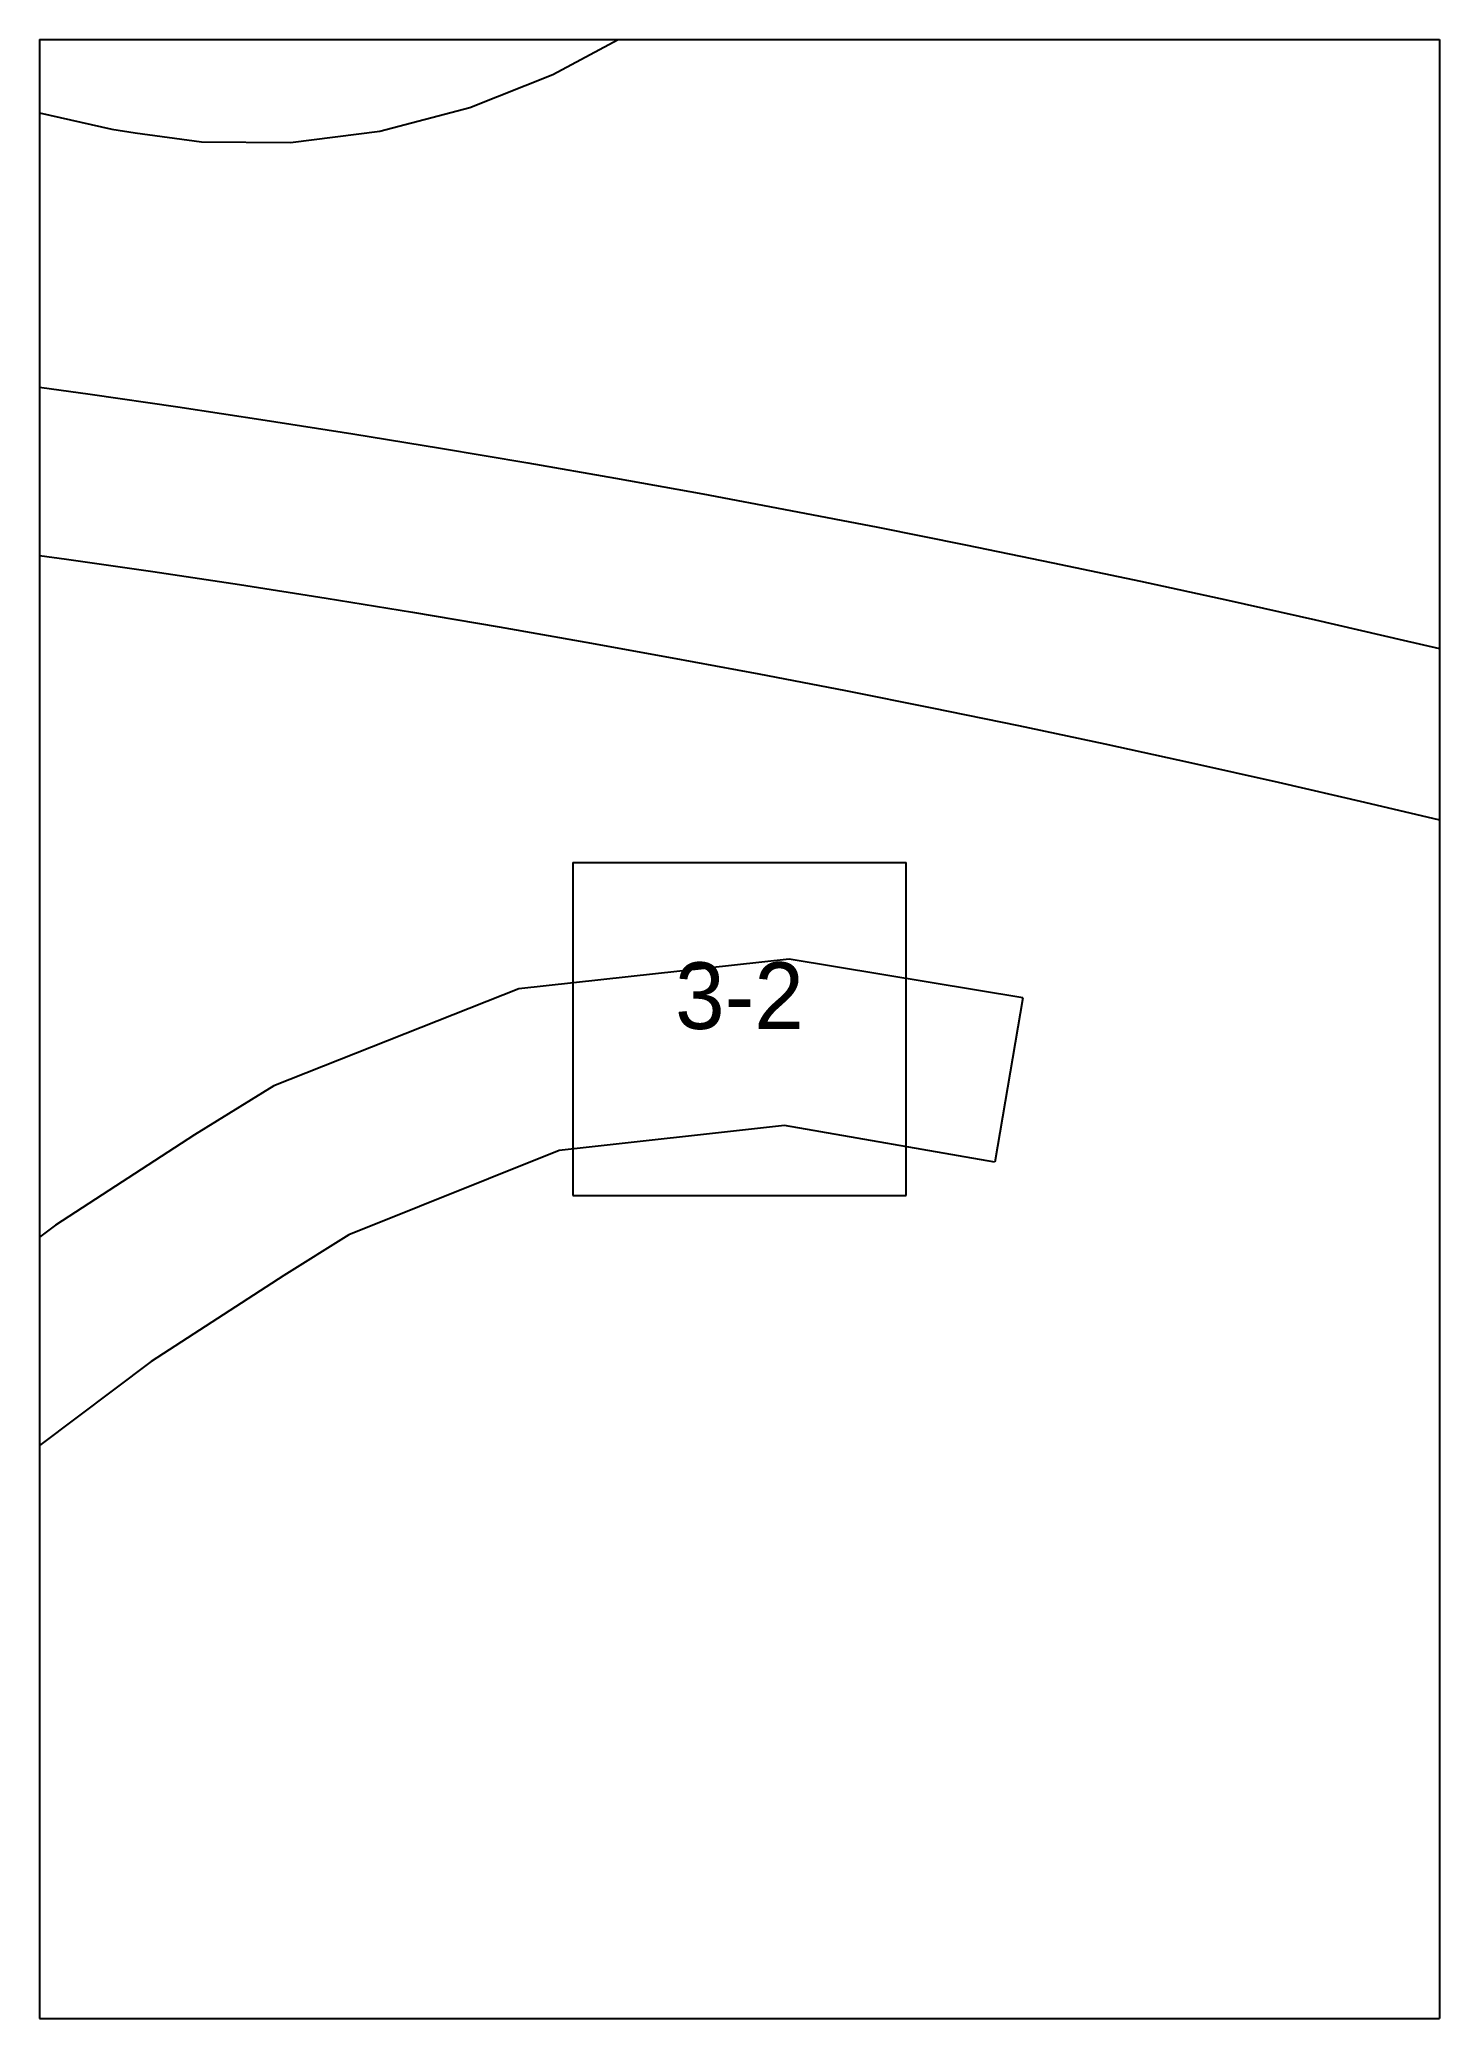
# Paper-space layout 'Plan 3-2' of a CAD drawing. Header units: metres, sheet in millimetres. Extents: x 0 to 210, y 0 to 297.
# The model-space entities are those that its viewports show. They can reach past a viewport. Long polylines and large blocks are cut down to what shows.
import ezdxf
from ezdxf.enums import TextEntityAlignment as Align

# ---------------------------------------------------------------- set-up
doc = ezdxf.new("R2010")
doc.units = ezdxf.units.M
for name, color, linetype in [('default', 7, 'Continuous'), ('TEXTLAYER', 7, 'Continuous'), ('VIEWPORTS', 7, 'Continuous')]:
    doc.layers.add(name, color=color, linetype=linetype)

msp = doc.modelspace()

# ---------------------------------------------------------------- linework, layer by layer
at = {"color": 9}
for p, q in [((210, -297), (210, -594)), ((210, -297), (210, -594)), ((420, -297), (420, -594)), ((420, -297), (420, -594)), ((0, -594), (210, -594)), ((0, -594), (210, -594)), ((210, -594), (420, -594)), ((210, -594), (210, -891)), ((210, -594), (420, -594)), ((210, -594), (210, -891)), ((420, -594), (630, -594)), ((420, -594), (420, -891)), ((420, -594), (630, -594)), ((420, -594), (420, -891)), ((290, -717.5), (340, -717.5)), ((290, -717.5), (290, -767.5)), ((340, -767.5), (340, -717.5)), ((290, -767.5), (340, -767.5)), ((0, -891), (210, -891)), ((0, -891), (210, -891)), ((210, -891), (420, -891)), ((210, -891), (210, -1188)), ((210, -891), (420, -891)), ((210, -891), (210, -1188)), ((420, -891), (630, -891)), ((420, -891), (420, -1188)), ((420, -891), (630, -891)), ((420, -891), (420, -1188))]:
    msp.add_line(p, q, dxfattribs=at)
at = {"layer": 'default', "color": 7, "linetype": 'Continuous'}
for p, q in [((286.99, -599.22), (300.15, -592.23)), ((274.55, -604.17), (286.99, -599.22)), ((195.92, -601.22), (208.59, -604.69)), ((208.59, -604.69), (220.84, -607.43)), ((261.02, -607.76), (274.55, -604.17)), ((220.84, -607.43), (224.33, -608.02)), ((224.33, -608.02), (234.27, -609.36)), ((247.65, -609.47), (261.02, -607.76)), ((234.27, -609.36), (247.65, -609.47)), ((204.48, -645.41), (217.61, -647.23)), ((217.61, -647.23), (230.73, -649.13)), ((230.73, -649.13), (243.86, -651.11)), ((243.86, -651.11), (256.99, -653.17)), ((256.99, -653.17), (270.12, -655.31)), ((270.12, -655.31), (283.25, -657.52)), ((283.25, -657.52), (296.38, -659.82)), ((296.38, -659.82), (309.51, -662.2)), ((309.51, -662.2), (322.64, -664.66)), ((322.64, -664.66), (335.77, -667.19)), ((335.77, -667.19), (348.9, -669.81)), ((201.04, -670.17), (214.02, -671.97)), ((348.9, -669.81), (362.03, -672.51)), ((214.02, -671.97), (227.01, -673.85)), ((227.01, -673.85), (239.99, -675.81)), ((362.03, -672.51), (375.16, -675.29)), ((239.99, -675.81), (252.97, -677.84)), ((375.16, -675.29), (388.28, -678.15)), ((252.97, -677.84), (265.96, -679.96)), ((265.96, -679.96), (278.94, -682.15)), ((388.28, -678.15), (401.41, -681.09)), ((278.94, -682.15), (291.93, -684.42)), ((401.41, -681.09), (414.54, -684.12)), ((291.93, -684.42), (304.91, -686.77)), ((414.54, -684.12), (427.67, -687.23)), ((304.91, -686.77), (317.9, -689.2)), ((317.9, -689.2), (330.88, -691.71)), ((330.88, -691.71), (343.86, -694.3)), ((343.86, -694.3), (356.85, -696.97)), ((356.85, -696.97), (369.83, -699.72)), ((369.83, -699.72), (382.82, -702.55)), ((382.82, -702.55), (395.8, -705.46)), ((395.8, -705.46), (408.78, -708.45)), ((408.78, -708.45), (421.77, -711.52)), ((322.44, -732), (281.91, -736.47)), ((357.49, -737.82), (322.44, -732)), ((281.91, -736.47), (245.14, -751.05)), ((357.49, -737.82), (353.33, -762.47)), ((245.14, -751.05), (233.24, -758.37)), ((321.73, -756.99), (287.96, -760.73)), ((353.33, -762.47), (321.73, -756.99)), ((233.24, -758.37), (212.41, -771.93)), ((287.96, -760.73), (256.38, -773.38)), ((212.41, -771.93), (183.69, -793.59)), ((256.38, -773.38), (246.64, -779.48)), ((246.64, -779.48), (226.76, -792.4)), ((226.76, -792.4), (199.45, -812.99))]:
    msp.add_line(p, q, dxfattribs=at)

# ---------------------------------------------------------------- texts
at = {"layer": 'TEXTLAYER', "color": 1}
msp.add_text('3-2', height=10, dxfattribs=at).set_placement((315, -742.5), align=Align.CENTER)

psp = doc.layouts.new('Plan 3-2')

# ---------------------------------------------------------------- viewports
at = {"layer": 'VIEWPORTS'}
psp.add_viewport(center=(105, 148.5), size=(210, 297), view_center_point=(315, -742.5), view_height=297, dxfattribs=at)

doc.saveas('drawing.dxf')
